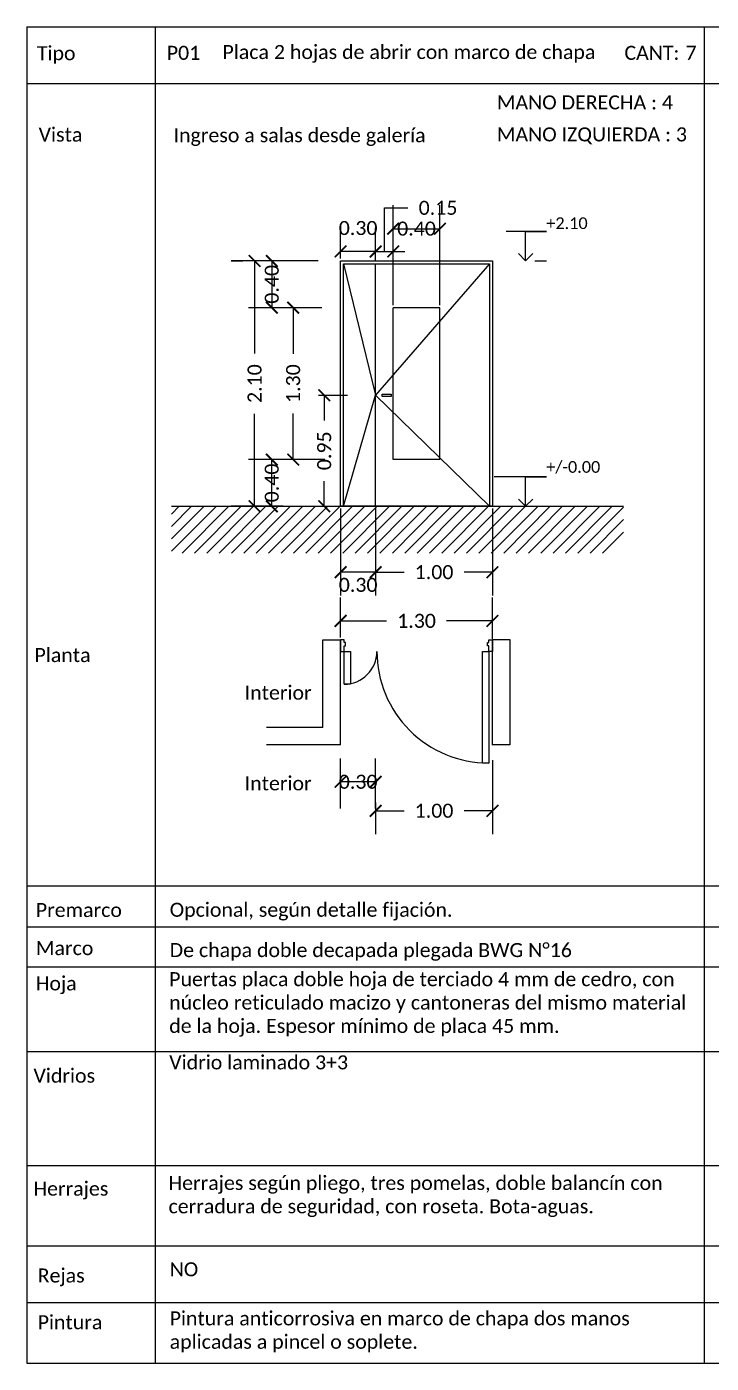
# Model space of a CAD drawing. Header units: metres. Extents: x 2371.5 to 2401.8, y 1406.8 to 1418.2.
# Drawn here: x 2371.45 to 2377.31, y 1406.75 to 1418.19 of the extents above; entities that cross this region are included whole.
import ezdxf
from ezdxf import colors
from ezdxf.entities.mleader import LeaderData, LeaderLine
from ezdxf.math import Vec2, Vec3

# ---------------------------------------------------------------- set-up
doc = ezdxf.new("R2010")
doc.units = ezdxf.units.M
doc.header["$LTSCALE"] = 0.2
doc.header["$PDMODE"] = 3
doc.linetypes.add('ACAD_ISO07W100', pattern=[3, 0, -3])
doc.layers.get('0').update_dxf_attribs({"linetype": 'CONTINUOUS'})
doc.layers.get('DEFPOINTS').update_dxf_attribs({"linetype": 'CONTINUOUS'})
for name, color, linetype in [('0-COT-1-50', 1, 'CONTINUOUS'), ('0-T-1-50-TEXTOS', 2, 'CONTINUOUS'), ('A-----NPP', 5, 'CONTINUOUS'), ('A-HATCHS', 252, 'CONTINUOUS'), ('A-SIM-NIVELES', 1, 'CONTINUOUS'), ('AR-CARPINTERIA_015', 2, 'CONTINUOUS'), ('AR-CARPINTERIA_DET_01', 1, 'CONTINUOUS'), ('AR-CARPINTERIA_DET_BARRIDO', 252, 'CONTINUOUS'), ('AR-MUROS_EN_CORTE_05', 3, 'CONTINUOUS'), ('ROTULO', 2, 'CONTINUOUS')]:
    doc.layers.add(name, color=color, linetype=linetype)
doc.styles.add('1-50-TEXTO-CAL', font='calibri.ttf', dxfattribs={"height": 0.12})
doc.styles.add('TCH-1-50-CA', font='calibri.ttf', dxfattribs={"height": 0.1})
doc.dimstyles.new('1-50-COTAS', dxfattribs={"dimtxt": 0.12, "dimasz": 0.1, "dimexe": 0.2, "dimexo": 0.02, "dimgap": 0.1, "dimtad": 0, "dimtoh": 1, "dimzin": 0, "dimdsep": 46, "dimtxsty": '1-50-TEXTO-CAL', "dimblk": 'ARCHTICK', "dimcen": 0.5, "dimclre": 250, "dimclrt": 256, "dimadec": 0, "dimazin": 0, "dimtfac": 1, "dimtmove": 0, "dimatfit": 3, "dimldrblk": 'ARCHTICK', "dimfxl": 1, "dimtzin": 0, "dimarcsym": 0})

# ---------------------------------------------------------------- blocks, each defined once
blk = doc.blocks.new('_ARCHTICK')
at = {"color": 0, "linetype": 'ByBlock', "const_width": 0.15}
blk.add_lwpolyline([(-0.5, -0.5), (0.5, 0.5)], dxfattribs=at)
blk = doc.blocks.new('*D12')
at = {"layer": '0-COT-1-50', "color": 250, "lineweight": -2, "transparency": 16777216}
for p, q in [((2373.977, 1415.787), (2373.532, 1415.787)), ((2374.003, 1414.487), (2373.532, 1414.487))]:
    blk.add_line(p, q, dxfattribs=at)
at = {"layer": '0-COT-1-50', "color": 0, "lineweight": -2, "transparency": 16777216}
for p, q in [((2373.732, 1415.787), (2373.732, 1415.393)), ((2373.732, 1414.487), (2373.732, 1414.881))]:
    blk.add_line(p, q, dxfattribs=at)
at = {"layer": 'DEFPOINTS', "color": 0, "transparency": 16777216}
for p in [(2373.732, 1415.787), (2373.997, 1415.787), (2374.023, 1414.487)]:
    blk.add_point(p, dxfattribs=at)
at = {"layer": '0-COT-1-50', "color": 0, "lineweight": -2, "transparency": 16777216, "xscale": 0.1, "yscale": 0.1, "zscale": 0.1}
for p, rotation in [((2373.732, 1415.787), 90), ((2373.732, 1414.487), 270)]:
    blk.add_blockref('_ARCHTICK', p, dxfattribs=dict(at, rotation=rotation))
at = {"layer": '0-COT-1-50', "transparency": 16777216, "insert": (2373.732, 1415.137), "char_height": 0.12, "attachment_point": 5, "rotation": 90, "style": '1-50-TEXTO-CAL'}
blk.add_mtext('1.30', dxfattribs=at)
blk = doc.blocks.new('*D13')
at = {"layer": '0-COT-1-50', "color": 250, "lineweight": -2, "transparency": 16777216}
for p, q in [((2373.945, 1416.187), (2373.349, 1416.187)), ((2373.801, 1415.787), (2373.349, 1415.787))]:
    blk.add_line(p, q, dxfattribs=at)
at = {"layer": '0-COT-1-50', "color": 0, "lineweight": -2, "transparency": 16777216}
blk.add_line((2373.549, 1416.187), (2373.549, 1415.787), dxfattribs=at)
at = {"layer": 'DEFPOINTS', "color": 0, "transparency": 16777216}
for p in [(2373.965, 1416.187), (2373.549, 1415.787), (2373.821, 1415.787)]:
    blk.add_point(p, dxfattribs=at)
at = {"layer": '0-COT-1-50', "color": 0, "lineweight": -2, "transparency": 16777216, "xscale": 0.1, "yscale": 0.1, "zscale": 0.1}
for p, rotation in [((2373.549, 1416.187), 90), ((2373.549, 1415.787), 270)]:
    blk.add_blockref('_ARCHTICK', p, dxfattribs=dict(at, rotation=rotation))
at = {"layer": '0-COT-1-50', "transparency": 16777216, "insert": (2373.549, 1415.987), "char_height": 0.12, "attachment_point": 5, "rotation": 90, "style": '1-50-TEXTO-CAL'}
blk.add_mtext('0.40', dxfattribs=at)
blk = doc.blocks.new('*D14')
at = {"layer": '0-COT-1-50', "color": 250, "lineweight": -2, "transparency": 16777216}
for p, q in [((2373.474, 1416.187), (2373.202, 1416.187)), ((2373.599, 1414.087), (2373.202, 1414.087))]:
    blk.add_line(p, q, dxfattribs=at)
at = {"layer": '0-COT-1-50', "color": 0, "lineweight": -2, "transparency": 16777216}
for p, q in [((2373.402, 1416.187), (2373.402, 1415.396)), ((2373.402, 1414.087), (2373.402, 1414.878))]:
    blk.add_line(p, q, dxfattribs=at)
at = {"layer": 'DEFPOINTS', "color": 0, "transparency": 16777216}
for p in [(2373.402, 1416.187), (2373.494, 1416.187), (2373.619, 1414.087)]:
    blk.add_point(p, dxfattribs=at)
at = {"layer": '0-COT-1-50', "color": 0, "lineweight": -2, "transparency": 16777216, "xscale": 0.1, "yscale": 0.1, "zscale": 0.1}
for p, rotation in [((2373.402, 1416.187), 90), ((2373.402, 1414.087), 270)]:
    blk.add_blockref('_ARCHTICK', p, dxfattribs=dict(at, rotation=rotation))
at = {"layer": '0-COT-1-50', "transparency": 16777216, "insert": (2373.402, 1415.137), "char_height": 0.12, "attachment_point": 5, "rotation": 90, "style": '1-50-TEXTO-CAL'}
blk.add_mtext('2.10', dxfattribs=at)
blk = doc.blocks.new('*D15')
at = {"layer": '0-COT-1-50', "color": 250, "lineweight": -2, "transparency": 16777216}
for p, q in [((2374.003, 1414.487), (2373.349, 1414.487)), ((2373.645, 1414.087), (2373.349, 1414.087))]:
    blk.add_line(p, q, dxfattribs=at)
at = {"layer": '0-COT-1-50', "color": 0, "lineweight": -2, "transparency": 16777216}
blk.add_line((2373.549, 1414.087), (2373.549, 1414.487), dxfattribs=at)
at = {"layer": 'DEFPOINTS', "color": 0, "transparency": 16777216}
for p in [(2373.549, 1414.487), (2374.023, 1414.487), (2373.665, 1414.087)]:
    blk.add_point(p, dxfattribs=at)
at = {"layer": '0-COT-1-50', "color": 0, "lineweight": -2, "transparency": 16777216, "xscale": 0.1, "yscale": 0.1, "zscale": 0.1}
for p, rotation in [((2373.549, 1414.487), 90), ((2373.549, 1414.087), 270)]:
    blk.add_blockref('_ARCHTICK', p, dxfattribs=dict(at, rotation=rotation))
at = {"layer": '0-COT-1-50', "transparency": 16777216, "insert": (2373.549, 1414.287), "char_height": 0.12, "attachment_point": 5, "rotation": 90, "style": '1-50-TEXTO-CAL'}
blk.add_mtext('0.40', dxfattribs=at)
blk = doc.blocks.new('*D16')
at = {"layer": '0-COT-1-50', "color": 250, "lineweight": -2, "transparency": 16777216}
for p, q in [((2374.138, 1412.965), (2374.138, 1413.306)), ((2375.438, 1412.952), (2375.438, 1413.306))]:
    blk.add_line(p, q, dxfattribs=at)
at = {"layer": '0-COT-1-50', "color": 0, "lineweight": -2, "transparency": 16777216}
for p, q in [((2374.138, 1413.106), (2374.532, 1413.106)), ((2375.438, 1413.106), (2375.045, 1413.106))]:
    blk.add_line(p, q, dxfattribs=at)
at = {"layer": 'DEFPOINTS', "color": 0, "transparency": 16777216}
for p in [(2374.138, 1413.106), (2374.138, 1412.945), (2375.438, 1412.932)]:
    blk.add_point(p, dxfattribs=at)
at = {"layer": '0-COT-1-50', "color": 0, "lineweight": -2, "transparency": 16777216, "xscale": 0.1, "yscale": 0.1, "zscale": 0.1, "rotation": 180}
blk.add_blockref('_ARCHTICK', (2374.138, 1413.106), dxfattribs=at)
at = {"layer": '0-COT-1-50', "color": 0, "lineweight": -2, "transparency": 16777216, "xscale": 0.1, "yscale": 0.1, "zscale": 0.1}
blk.add_blockref('_ARCHTICK', (2375.438, 1413.106), dxfattribs=at)
at = {"layer": '0-COT-1-50', "transparency": 16777216, "insert": (2374.788, 1413.106), "char_height": 0.12, "attachment_point": 5, "style": '1-50-TEXTO-CAL'}
blk.add_mtext('1.30', dxfattribs=at)
blk = doc.blocks.new('*D17')
at = {"layer": '0-COT-1-50', "color": 250, "lineweight": -2, "transparency": 16777216}
for p, q in [((2374.138, 1411.501), (2374.138, 1411.929)), ((2374.438, 1411.501), (2374.438, 1411.929))]:
    blk.add_line(p, q, dxfattribs=at)
at = {"layer": '0-COT-1-50', "color": 0, "lineweight": -2, "transparency": 16777216}
blk.add_line((2374.438, 1411.729), (2374.138, 1411.729), dxfattribs=at)
at = {"layer": 'DEFPOINTS', "color": 0, "transparency": 16777216}
for p in [(2374.138, 1411.729), (2374.138, 1411.481), (2374.438, 1411.481)]:
    blk.add_point(p, dxfattribs=at)
at = {"layer": '0-COT-1-50', "color": 0, "lineweight": -2, "transparency": 16777216, "xscale": 0.1, "yscale": 0.1, "zscale": 0.1, "rotation": 180}
blk.add_blockref('_ARCHTICK', (2374.138, 1411.729), dxfattribs=at)
at = {"layer": '0-COT-1-50', "color": 0, "lineweight": -2, "transparency": 16777216, "xscale": 0.1, "yscale": 0.1, "zscale": 0.1}
blk.add_blockref('_ARCHTICK', (2374.438, 1411.729), dxfattribs=at)
at = {"layer": '0-COT-1-50', "transparency": 16777216, "insert": (2374.288, 1411.729), "char_height": 0.12, "attachment_point": 5, "style": '1-50-TEXTO-CAL'}
blk.add_mtext('0.30', dxfattribs=at)
blk = doc.blocks.new('*D18')
at = {"layer": '0-COT-1-50', "color": 250, "lineweight": -2, "transparency": 16777216}
for p, q in [((2375.438, 1411.914), (2375.438, 1411.281)), ((2374.438, 1411.551), (2374.438, 1411.281))]:
    blk.add_line(p, q, dxfattribs=at)
at = {"layer": '0-COT-1-50', "color": 0, "lineweight": -2, "transparency": 16777216}
for p, q in [((2374.438, 1411.481), (2374.682, 1411.481)), ((2375.438, 1411.481), (2375.195, 1411.481))]:
    blk.add_line(p, q, dxfattribs=at)
at = {"layer": 'DEFPOINTS', "color": 0, "transparency": 16777216}
for p in [(2375.438, 1411.934), (2374.438, 1411.571), (2374.438, 1411.481)]:
    blk.add_point(p, dxfattribs=at)
at = {"layer": '0-COT-1-50', "color": 0, "lineweight": -2, "transparency": 16777216, "xscale": 0.1, "yscale": 0.1, "zscale": 0.1, "rotation": 180}
blk.add_blockref('_ARCHTICK', (2374.438, 1411.481), dxfattribs=at)
at = {"layer": '0-COT-1-50', "color": 0, "lineweight": -2, "transparency": 16777216, "xscale": 0.1, "yscale": 0.1, "zscale": 0.1}
blk.add_blockref('_ARCHTICK', (2375.438, 1411.481), dxfattribs=at)
at = {"layer": '0-COT-1-50', "transparency": 16777216, "insert": (2374.938, 1411.481), "char_height": 0.12, "attachment_point": 5, "style": '1-50-TEXTO-CAL'}
blk.add_mtext('1.00', dxfattribs=at)
blk = doc.blocks.new('*D19')
at = {"layer": '0-COT-1-50', "color": 250, "lineweight": -2, "transparency": 16777216}
for p, q in [((2373.948, 1415.037), (2374.198, 1415.037)), ((2373.53, 1414.087), (2374.198, 1414.087))]:
    blk.add_line(p, q, dxfattribs=at)
at = {"layer": '0-COT-1-50', "color": 0, "lineweight": -2, "transparency": 16777216}
for p, q in [((2373.998, 1415.037), (2373.998, 1414.82)), ((2373.998, 1414.087), (2373.998, 1414.303))]:
    blk.add_line(p, q, dxfattribs=at)
at = {"layer": 'DEFPOINTS', "color": 0, "transparency": 16777216}
for p in [(2373.928, 1415.037), (2373.998, 1415.037), (2373.51, 1414.087)]:
    blk.add_point(p, dxfattribs=at)
at = {"layer": '0-COT-1-50', "color": 0, "lineweight": -2, "transparency": 16777216, "xscale": 0.1, "yscale": 0.1, "zscale": 0.1}
for p, rotation in [((2373.998, 1415.037), 90), ((2373.998, 1414.087), 270)]:
    blk.add_blockref('_ARCHTICK', p, dxfattribs=dict(at, rotation=rotation))
at = {"layer": '0-COT-1-50', "transparency": 16777216, "insert": (2373.998, 1414.562), "char_height": 0.12, "attachment_point": 5, "rotation": 90, "style": '1-50-TEXTO-CAL'}
blk.add_mtext('0.95', dxfattribs=at)
blk = doc.blocks.new('*D20')
at = {"layer": '0-COT-1-50', "color": 250, "lineweight": -2, "transparency": 16777216}
for p, q in [((2374.588, 1415.807), (2374.588, 1416.663)), ((2374.988, 1415.807), (2374.988, 1416.663))]:
    blk.add_line(p, q, dxfattribs=at)
at = {"layer": '0-COT-1-50', "color": 0, "lineweight": -2, "transparency": 16777216}
blk.add_line((2374.588, 1416.463), (2374.988, 1416.463), dxfattribs=at)
at = {"layer": 'DEFPOINTS', "color": 0, "transparency": 16777216}
for p in [(2374.988, 1416.463), (2374.588, 1415.787), (2374.988, 1415.787)]:
    blk.add_point(p, dxfattribs=at)
at = {"layer": '0-COT-1-50', "color": 0, "lineweight": -2, "transparency": 16777216, "xscale": 0.1, "yscale": 0.1, "zscale": 0.1, "rotation": 180}
blk.add_blockref('_ARCHTICK', (2374.588, 1416.463), dxfattribs=at)
at = {"layer": '0-COT-1-50', "color": 0, "lineweight": -2, "transparency": 16777216, "xscale": 0.1, "yscale": 0.1, "zscale": 0.1}
blk.add_blockref('_ARCHTICK', (2374.988, 1416.463), dxfattribs=at)
at = {"layer": '0-COT-1-50', "transparency": 16777216, "insert": (2374.788, 1416.463), "char_height": 0.12, "attachment_point": 5, "style": '1-50-TEXTO-CAL'}
blk.add_mtext('0.40', dxfattribs=at)
blk = doc.blocks.new('P01_-_PLANTA')
at = {"layer": 'AR-CARPINTERIA_015', "linetype": 'Continuous'}
for points in [[(-1.266, 0.8), (-1.211, 0.8), (-1.211, 0.519), (-1.266, 0.519)], [(-0.081, 0.8), (-0.026, 0.8), (-0.026, -0.155), (-0.081, -0.155)]]:
    blk.add_lwpolyline(points, close=True, dxfattribs=at)
at = {"layer": 'AR-CARPINTERIA_DET_01', "linetype": 'Continuous'}
for points in [[(-1.296, 0.9), (-1.296, 0.8), (-1.266, 0.8), (-1.266, 0.847), (-1.253, 0.847), (-1.253, 0.877), (-1.266, 0.877), (-1.266, 0.9)], [(0.004, 0.9), (0.004, 0.8), (-0.026, 0.8), (-0.026, 0.847), (-0.039, 0.847), (-0.039, 0.877), (-0.026, 0.877), (-0.026, 0.9)]]:
    blk.add_lwpolyline(points, close=True, dxfattribs=at)
at = {"layer": 'AR-CARPINTERIA_DET_BARRIDO', "ltscale": 3}
for centre, radius, start, end in [((-1.266, 0.8), 0.281, 270, 0), ((-0.03, 0.8), 0.955, 179.9717, 270.0283)]:
    blk.add_arc(centre, radius, start, end, dxfattribs=at)
blk = doc.blocks.new('P01_-_VISTA')
at = {"layer": 'A-----NPP', "color": 1, "linetype": 'Continuous'}
blk.add_lwpolyline([(0.355, 0.96), (0.433, 0.96), (0.433, 0.94), (0.355, 0.94)], close=True, dxfattribs=at)
at = {"layer": 'AR-CARPINTERIA_015', "linetype": 'Continuous'}
for p, q in [((0.299, 0), (0.299, 2.075)), ((0.449, 0.4), (0.449, 1.7)), ((0.849, 1.7), (0.449, 1.7)), ((0.849, 0.4), (0.849, 1.7)), ((0.849, 0.4), (0.449, 0.4))]:
    blk.add_line(p, q, dxfattribs=at)
for points in [[(-0.001, 2.1), (1.299, 2.1), (1.299, 0), (-0.001, 0)], [(0.024, 2.075), (1.274, 2.075), (1.274, 0), (0.024, 0)]]:
    blk.add_lwpolyline(points, close=True, dxfattribs=at)
at = {"layer": 'AR-CARPINTERIA_DET_BARRIDO', "color": 1, "ltscale": 3}
for p in [(0.024, 2.075), (1.274, 2.075), (0.024, 0), (1.274, 0)]:
    blk.add_line(p, (0.299, 0.95), dxfattribs=at)
blk = doc.blocks.new('_OPEN90')
at = {"color": 0, "linetype": 'ByBlock'}
for p, q in [((0, 0), (-1, 0)), ((-0.5, 0.5), (0, 0)), ((0, 0), (-0.5, -0.5))]:
    blk.add_line(p, q, dxfattribs=at)
blk = doc.blocks.new('*D58')
at = {"layer": '0-COT-1-50', "color": 250, "transparency": 16777216}
for p, q in [((2374.138, 1416.207), (2374.138, 1416.468)), ((2374.438, 1416.182), (2374.438, 1416.468))]:
    blk.add_line(p, q, dxfattribs=at)
at = {"layer": '0-COT-1-50', "color": 0, "transparency": 16777216}
blk.add_line((2374.438, 1416.268), (2374.138, 1416.268), dxfattribs=at)
at = {"layer": 'DEFPOINTS', "color": 0, "transparency": 16777216}
for p in [(2374.138, 1416.268), (2374.138, 1416.187), (2374.438, 1416.162)]:
    blk.add_point(p, dxfattribs=at)
at = {"layer": '0-COT-1-50', "color": 0, "transparency": 16777216, "xscale": 0.1, "yscale": 0.1, "zscale": 0.1, "rotation": 180}
blk.add_blockref('_ARCHTICK', (2374.138, 1416.268), dxfattribs=at)
at = {"layer": '0-COT-1-50', "color": 0, "transparency": 16777216, "xscale": 0.1, "yscale": 0.1, "zscale": 0.1}
blk.add_blockref('_ARCHTICK', (2374.438, 1416.268), dxfattribs=at)
at = {"layer": '0-COT-1-50', "transparency": 16777216, "insert": (2374.288, 1416.468), "char_height": 0.12, "attachment_point": 5, "style": '1-50-TEXTO-CAL'}
blk.add_mtext('0.30', dxfattribs=at)
blk = doc.blocks.new('*D59')
at = {"layer": '0-COT-1-50', "color": 0, "transparency": 16777216}
for p, q in [((2374.513, 1416.268), (2374.513, 1416.641)), ((2374.513, 1416.641), (2374.713, 1416.641)), ((2374.438, 1416.268), (2374.338, 1416.268)), ((2374.438, 1416.268), (2374.588, 1416.268)), ((2374.438, 1416.268), (2374.588, 1416.268)), ((2374.588, 1416.268), (2374.688, 1416.268))]:
    blk.add_line(p, q, dxfattribs=at)
at = {"layer": '0-COT-1-50', "color": 250, "transparency": 16777216}
for p, q in [((2374.438, 1416.207), (2374.438, 1416.468)), ((2374.588, 1415.807), (2374.588, 1416.468))]:
    blk.add_line(p, q, dxfattribs=at)
at = {"layer": 'DEFPOINTS', "color": 0, "transparency": 16777216}
for p in [(2374.588, 1416.268), (2374.438, 1416.187), (2374.588, 1415.787)]:
    blk.add_point(p, dxfattribs=at)
at = {"layer": '0-COT-1-50', "color": 0, "transparency": 16777216, "xscale": 0.1, "yscale": 0.1, "zscale": 0.1}
blk.add_blockref('_ARCHTICK', (2374.438, 1416.268), dxfattribs=at)
at = {"layer": '0-COT-1-50', "color": 0, "transparency": 16777216, "xscale": 0.1, "yscale": 0.1, "zscale": 0.1, "rotation": 180}
blk.add_blockref('_ARCHTICK', (2374.588, 1416.268), dxfattribs=at)
at = {"layer": '0-COT-1-50', "transparency": 16777216, "insert": (2374.972, 1416.641), "char_height": 0.12, "attachment_point": 5, "style": '1-50-TEXTO-CAL'}
blk.add_mtext('0.15', dxfattribs=at)
blk = doc.blocks.new('*D60')
at = {"layer": '0-COT-1-50', "color": 250, "transparency": 16777216}
for p, q in [((2374.438, 1414.067), (2374.438, 1413.323)), ((2375.438, 1414.067), (2375.438, 1413.323))]:
    blk.add_line(p, q, dxfattribs=at)
at = {"layer": '0-COT-1-50', "color": 0, "transparency": 16777216}
for p, q in [((2374.438, 1413.523), (2374.682, 1413.523)), ((2375.438, 1413.523), (2375.195, 1413.523))]:
    blk.add_line(p, q, dxfattribs=at)
at = {"layer": 'DEFPOINTS', "color": 0, "transparency": 16777216}
for p in [(2374.438, 1414.087), (2375.438, 1414.087), (2375.438, 1413.523)]:
    blk.add_point(p, dxfattribs=at)
at = {"layer": '0-COT-1-50', "color": 0, "transparency": 16777216, "xscale": 0.1, "yscale": 0.1, "zscale": 0.1, "rotation": 180}
blk.add_blockref('_ARCHTICK', (2374.438, 1413.523), dxfattribs=at)
at = {"layer": '0-COT-1-50', "color": 0, "transparency": 16777216, "xscale": 0.1, "yscale": 0.1, "zscale": 0.1}
blk.add_blockref('_ARCHTICK', (2375.438, 1413.523), dxfattribs=at)
at = {"layer": '0-COT-1-50', "transparency": 16777216, "insert": (2374.938, 1413.523), "char_height": 0.12, "attachment_point": 5, "style": '1-50-TEXTO-CAL'}
blk.add_mtext('1.00', dxfattribs=at)
blk = doc.blocks.new('*D61')
at = {"layer": '0-COT-1-50', "color": 250, "transparency": 16777216}
for p, q in [((2374.138, 1414.067), (2374.138, 1413.323)), ((2374.438, 1414.067), (2374.438, 1413.323))]:
    blk.add_line(p, q, dxfattribs=at)
at = {"layer": '0-COT-1-50', "color": 0, "transparency": 16777216}
blk.add_line((2374.438, 1413.523), (2374.138, 1413.523), dxfattribs=at)
at = {"layer": 'DEFPOINTS', "color": 0, "transparency": 16777216}
for p in [(2374.138, 1414.087), (2374.438, 1414.087), (2374.138, 1413.523)]:
    blk.add_point(p, dxfattribs=at)
at = {"layer": '0-COT-1-50', "color": 0, "transparency": 16777216, "xscale": 0.1, "yscale": 0.1, "zscale": 0.1, "rotation": 180}
blk.add_blockref('_ARCHTICK', (2374.138, 1413.523), dxfattribs=at)
at = {"layer": '0-COT-1-50', "color": 0, "transparency": 16777216, "xscale": 0.1, "yscale": 0.1, "zscale": 0.1}
blk.add_blockref('_ARCHTICK', (2374.438, 1413.523), dxfattribs=at)
at = {"layer": '0-COT-1-50', "transparency": 16777216, "insert": (2374.288, 1413.414), "char_height": 0.12, "attachment_point": 5, "style": '1-50-TEXTO-CAL'}
blk.add_mtext('0.30', dxfattribs=at)

msp = doc.modelspace()

# ---------------------------------------------------------------- linework, layer by layer
at = {"layer": 'A-HATCHS', "color": 253, "linetype": 'ACAD_ISO07W100', "ltscale": 2}
msp.add_line((2373.202, 1416.187), (2376.327, 1416.187), dxfattribs=at)
at = {"layer": 'A-HATCHS', "linetype": 'Continuous'}
for p, q in [((2372.691, 1414.02), (2372.757, 1414.087)), ((2372.691, 1413.915), (2372.863, 1414.087)), ((2372.691, 1413.809), (2372.969, 1414.087)), ((2372.691, 1413.703), (2373.075, 1414.087)), ((2372.781, 1413.687), (2373.18, 1414.087)), ((2372.887, 1413.687), (2373.286, 1414.087)), ((2372.993, 1413.687), (2373.392, 1414.087)), ((2373.099, 1413.687), (2373.498, 1414.087)), ((2373.205, 1413.687), (2373.604, 1414.087)), ((2373.311, 1413.687), (2373.71, 1414.087)), ((2373.416, 1413.687), (2373.816, 1414.087)), ((2373.522, 1413.687), (2373.922, 1414.087)), ((2373.628, 1413.687), (2374.028, 1414.087)), ((2373.734, 1413.687), (2374.133, 1414.087)), ((2373.84, 1413.687), (2374.239, 1414.087)), ((2373.946, 1413.687), (2374.345, 1414.087)), ((2374.052, 1413.687), (2374.451, 1414.087)), ((2374.158, 1413.687), (2374.557, 1414.087)), ((2374.264, 1413.687), (2374.663, 1414.087)), ((2374.369, 1413.687), (2374.769, 1414.087)), ((2374.475, 1413.687), (2374.875, 1414.087)), ((2374.581, 1413.687), (2374.98, 1414.087)), ((2374.687, 1413.687), (2375.086, 1414.087)), ((2374.793, 1413.687), (2375.192, 1414.087)), ((2374.899, 1413.687), (2375.298, 1414.087)), ((2375.005, 1413.687), (2375.404, 1414.087)), ((2375.111, 1413.687), (2375.51, 1414.087)), ((2375.216, 1413.687), (2375.616, 1414.087)), ((2375.322, 1413.687), (2375.722, 1414.087)), ((2375.428, 1413.687), (2375.828, 1414.087)), ((2375.534, 1413.687), (2375.933, 1414.087)), ((2375.64, 1413.687), (2376.039, 1414.087)), ((2375.746, 1413.687), (2376.145, 1414.087)), ((2375.852, 1413.687), (2376.251, 1414.087)), ((2375.958, 1413.687), (2376.357, 1414.087)), ((2376.064, 1413.687), (2376.463, 1414.087)), ((2376.169, 1413.687), (2376.561, 1414.079)), ((2376.275, 1413.687), (2376.561, 1413.973)), ((2376.381, 1413.687), (2376.561, 1413.867))]:
    msp.add_line(p, q, dxfattribs=at)
at = {"layer": 'AR-MUROS_EN_CORTE_05'}
for p, q in [((2372.691, 1414.087), (2376.561, 1414.087)), ((2373.987, 1412.194), (2373.987, 1412.945)), ((2373.987, 1412.945), (2374.138, 1412.945)), ((2374.138, 1412.045), (2374.138, 1412.945)), ((2375.438, 1412.045), (2375.438, 1412.945)), ((2375.59, 1412.945), (2375.438, 1412.945)), ((2375.59, 1412.045), (2375.59, 1412.945)), ((2373.987, 1412.194), (2373.503, 1412.194)), ((2374.138, 1412.045), (2373.503, 1412.045)), ((2375.586, 1412.045), (2375.434, 1412.045))]:
    msp.add_line(p, q, dxfattribs=at)
at = {"layer": 'ROTULO'}
for p, q in [((2371.451, 1418.191), (2386.116, 1418.191)), ((2371.451, 1418.191), (2371.451, 1406.753)), ((2372.551, 1418.191), (2372.551, 1406.753)), ((2377.251, 1418.189), (2377.251, 1406.753)), ((2386.116, 1417.703), (2371.451, 1417.703)), ((2371.451, 1410.84), (2386.116, 1410.84)), ((2371.451, 1410.489), (2386.116, 1410.489)), ((2371.451, 1410.145), (2386.116, 1410.145)), ((2371.451, 1409.421), (2386.116, 1409.421)), ((2371.451, 1408.446), (2386.116, 1408.446)), ((2371.451, 1407.757), (2386.116, 1407.757)), ((2371.451, 1407.273), (2386.116, 1407.273)), ((2371.451, 1406.753), (2386.116, 1406.753))]:
    msp.add_line(p, q, dxfattribs=at)

# ---------------------------------------------------------------- block references
at = {"layer": 'AR-CARPINTERIA_015'}
for name, p in [('P01_-_VISTA', (2374.139, 1414.087)), ('P01_-_PLANTA', (2375.434, 1412.045))]:
    msp.add_blockref(name, p, dxfattribs=at)

# ---------------------------------------------------------------- texts
at = {"layer": '0-T-1-50-TEXTOS', "color": 2, "char_height": 0.12, "attachment_point": 1, "style": '1-50-TEXTO-CAL'}
for s, insert, width in [('Tipo', (2371.538, 1418.025), 3.36795), ('P01', (2372.65, 1418.028), 3.36795), ('Placa 2 hojas de abrir con marco de chapa', (2373.127, 1418.035), 3.36795), ('\\pi-0.48,l0.48,t0.48;CANT:^I 7', (2376.568, 1418.028), 3.36795), ('MANO DERECHA : 4', (2375.475, 1417.604), 3.36795), ('Vista', (2371.553, 1417.328), 3.36795), ('Ingreso a salas desde galería', (2372.708, 1417.323), 3.36795), ('MANO IZQUIERDA : 3', (2375.475, 1417.33), 3.36795), ('Planta', (2371.518, 1412.874), 3.36795), ('Interior', (2373.317, 1412.552), 3.36795), ('Interior', (2373.317, 1411.776), 3.36795), ('Premarco', (2371.529, 1410.692), 3.36795), ('Opcional, según detalle fijación.', (2372.675, 1410.694), 4.39562), ('Marco', (2371.529, 1410.366), 3.36795), ('De chapa doble decapada plegada BWG N°16', (2372.675, 1410.349), 4.39562), ('Hoja', (2371.529, 1410.064), 3.36795), ('Puertas placa doble hoja de terciado 4 mm de cedro, con núcleo reticulado macizo y cantoneras del mismo material de la hoja. Espesor mínimo de placa 45 mm. ', (2372.671, 1410.1), 4.58039), ('\\PVidrio laminado 3+3 ', (2372.671, 1409.588), 4.41023), ('Vidrios', (2371.509, 1409.274), 3.36795), ('Herrajes según pliego, tres pomelas, doble balancín con cerradura de seguridad, con roseta. Bota-aguas.', (2372.665, 1408.356), 4.94898), ('Herrajes', (2371.509, 1408.307), 3.36795), ('Rejas\\P\\PPintura', (2371.545, 1407.564), 3.36795), ('NO', (2372.675, 1407.617), 4.39562), ('Pintura anticorrosiva en marco de chapa dos manos aplicadas a pincel o soplete.', (2372.675, 1407.197), 4.39562)]:
    msp.add_mtext(s, dxfattribs=dict(at, insert=insert, width=width))

# ---------------------------------------------------------------- dimensions: what is measured, and where the dimension line sits
at = {"layer": '0-COT-1-50'}
for base, p1, p2, picture, middle in [((2374.588, 1416.268), (2374.438, 1416.187), (2374.588, 1415.787), '*D59', (2374.813, 1416.641)), ((2375.438, 1413.523), (2374.438, 1414.087), (2375.438, 1414.087), '*D60', (2374.938, 1413.523)), ((2374.138, 1413.106), (2375.438, 1412.932), (2374.138, 1412.945), '*D16', (2374.788, 1413.106)), ((2374.438, 1411.481), (2375.438, 1411.934), (2374.438, 1411.571), '*D18', (2374.938, 1411.481))]:
    dim = msp.add_linear_dim(base=base, p1=p1, p2=p2, dimstyle='1-50-COTAS', dxfattribs=at)
    dim.commit()
    dim.dimension.update_dxf_attribs({"geometry": picture, "text_midpoint": middle})
for base, p1, p2, picture, middle in [((2374.988, 1416.463), (2374.588, 1415.787), (2374.988, 1415.787), '*D20', (2374.788, 1416.463)), ((2374.138, 1416.268), (2374.438, 1416.162), (2374.138, 1416.187), '*D58', (2374.288, 1416.468)), ((2374.138, 1413.523), (2374.438, 1414.087), (2374.138, 1414.087), '*D61', (2374.288, 1413.414)), ((2374.138, 1411.729), (2374.438, 1411.481), (2374.138, 1411.481), '*D17', (2374.288, 1411.729))]:
    dim = msp.add_linear_dim(base=base, p1=p1, p2=p2, dimstyle='1-50-COTAS', dxfattribs=at)
    dim.commit()
    dim.dimension.update_dxf_attribs({"geometry": picture, "text_midpoint": middle, "dimtype": 160})
for base, p1, p2, picture, middle in [((2373.402, 1416.187), (2373.619, 1414.087), (2373.494, 1416.187), '*D14', (2373.402, 1415.137)), ((2373.732, 1415.787), (2374.023, 1414.487), (2373.997, 1415.787), '*D12', (2373.732, 1415.137)), ((2373.998, 1415.037), (2373.51, 1414.087), (2373.928, 1415.037), '*D19', (2373.998, 1414.562))]:
    dim = msp.add_linear_dim(base=base, p1=p1, p2=p2, angle=90, dimstyle='1-50-COTAS', dxfattribs=at)
    dim.commit()
    dim.dimension.update_dxf_attribs({"geometry": picture, "text_midpoint": middle})
for base, p1, p2, picture, middle in [((2373.549, 1415.787), (2373.965, 1416.187), (2373.821, 1415.787), '*D13', (2373.549, 1415.987)), ((2373.549, 1414.487), (2373.665, 1414.087), (2374.023, 1414.487), '*D15', (2373.549, 1414.287))]:
    dim = msp.add_linear_dim(base=base, p1=p1, p2=p2, angle=90, dimstyle='1-50-COTAS', dxfattribs=at)
    dim.commit()
    dim.dimension.update_dxf_attribs({"geometry": picture, "text_midpoint": middle, "dimtype": 160})

# ---------------------------------------------------------------- leaders
at = {"layer": 'A-SIM-NIVELES'}
ml = msp.add_multileader_mtext('Standard', dxfattribs=at)
ml.set_content('+2.10', color=256, style='TCH-1-50-CA')
ml.set_leader_properties(color=256, linetype='ByLayer', lineweight=-1)
ml.set_arrow_properties(name='OPEN90')
ml.build(insert=Vec2(0, 0))
ml.multileader.update_dxf_attribs({"text_left_attachment_type": 5, "text_right_attachment_type": 8, "dogleg_length": 1, "arrow_head_size": 0.125})
ctx = ml.context
ctx.base_point, ctx.char_height, ctx.arrow_head_size, ctx.landing_gap_size, ctx.plane_origin = Vec3(2375.899, 1416.439), 0.1, 0.125, 0, Vec3(2375.722, 1416.187)
ctx.left_attachment, ctx.right_attachment = 5, 8
notes = []
notes.append((ctx, [(0, (1, 1, 0), (2375.722, 1416.439), (1, 0), 0.178, [(0, [(2375.722, 1416.187)], 0, [])])]))
ctx.mtext.insert, ctx.mtext.flow_direction = Vec3(2375.899, 1416.56), 5
ml = msp.add_multileader_mtext('Standard', dxfattribs=at)
ml.set_content('+/-0.00', color=256, style='TCH-1-50-CA')
ml.set_leader_properties(color=256, linetype='ByLayer', lineweight=-1)
ml.set_arrow_properties(name='OPEN90')
ml.build(insert=Vec2(0, 0))
ml.multileader.update_dxf_attribs({"text_left_attachment_type": 5, "text_right_attachment_type": 8, "dogleg_length": 1, "arrow_head_size": 0.125})
ctx = ml.context
ctx.base_point, ctx.char_height, ctx.arrow_head_size, ctx.landing_gap_size, ctx.plane_origin = Vec3(2375.899, 1414.339), 0.1, 0.125, 0, Vec3(2375.722, 1414.087)
ctx.left_attachment, ctx.right_attachment = 5, 8
notes.append((ctx, [(0, (1, 1, 0), (2375.722, 1414.339), (1, 0), 0.178, [(0, [(2375.722, 1414.087)], 0, [])])]))
ctx.mtext.insert, ctx.mtext.flow_direction = Vec3(2375.899, 1414.474), 5
for ctx, leaders in notes:
    for number, flags, end, landing, length, lines in leaders:
        leader = LeaderData()
        leader.index, (leader.has_last_leader_line, leader.has_dogleg_vector, leader.attachment_direction) = number, flags
        leader.last_leader_point, leader.dogleg_vector, leader.dogleg_length = Vec3(end), Vec3(landing), length
        for number, points, colour, breaks in lines:
            line = LeaderLine()
            line.index, line.vertices, line.color, line.breaks = number, Vec3.list(points), colors.encode_raw_color(colour), breaks
            leader.lines.append(line)
        ctx.leaders.append(leader)

doc.saveas('drawing.dxf')
